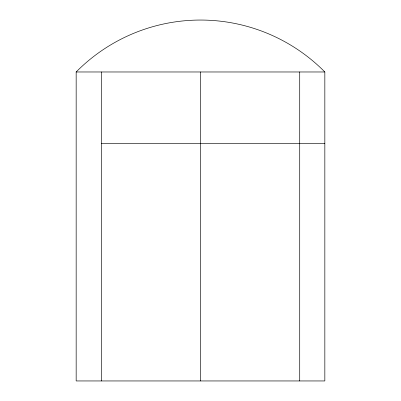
<?xml version="1.0" encoding="UTF-8"?>
<svg xmlns="http://www.w3.org/2000/svg" width="401" height="401" viewBox="0 0 401 401"><rect width="100%" height="100%" fill="white"/><g stroke="black" fill="none" stroke-linecap="round" stroke-linejoin="round"><path stroke-width="0.6" d="M76.165 71.974L324.835 71.974L324.835 380.95L76.165 380.95L76.165 71.974A174.821 174.821 0 0 1 324.835 71.974M101.413 143.508L324.835 143.508M299.717 71.974L299.717 380.95M200.5 71.974L200.5 380.95M101.413 71.974L101.413 380.95"/></g></svg>
